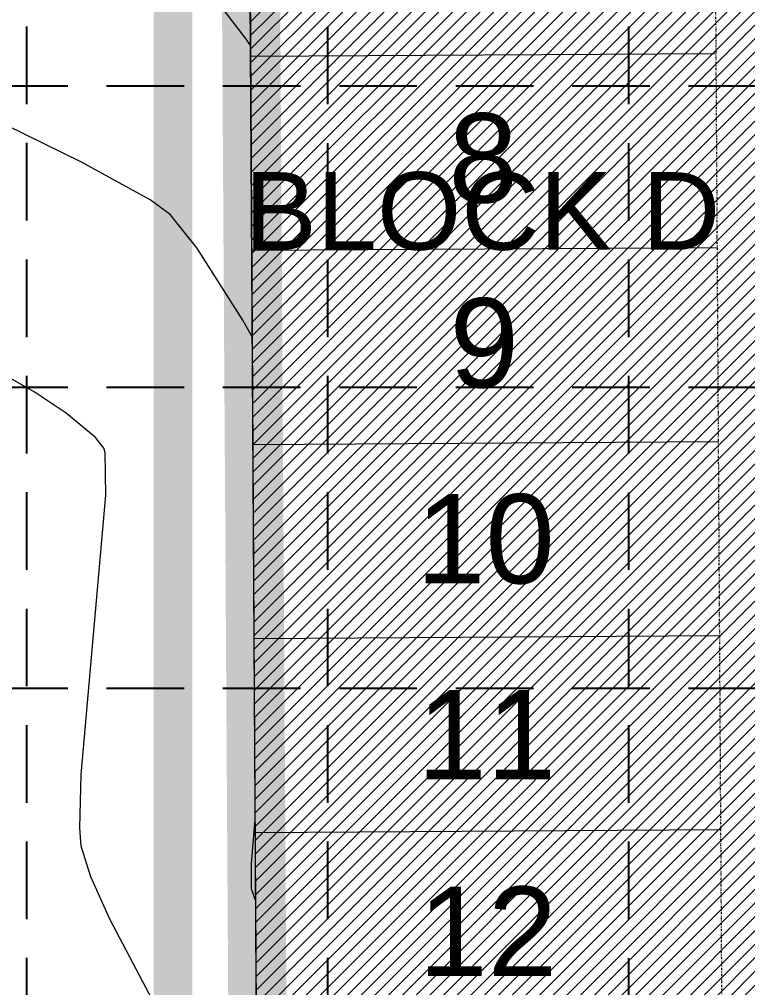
# Model space of a CAD drawing. Extents: x 218174 to 221286, y 216036 to 221010.
# Drawn here: x 219883.1 to 220070.8, y 219920 to 220169.5 of the extents above; entities that cross this region are included whole.
import ezdxf
from ezdxf.enums import TextEntityAlignment as Align

# ---------------------------------------------------------------- set-up
doc = ezdxf.new("R2010")
doc.units = 0
doc.header["$MEASUREMENT"] = 0
doc.linetypes.add('DASHED', pattern=[0.75, 0.5, -0.25])
doc.linetypes.add('DIVIDE', pattern=[1.25, 0.5, -0.25, 0, -0.25, 0, -0.25])
for name, color, linetype, lineweight in [('1 BLOCK NUMBERS', 7, 'Continuous', 0), ('1 LOT NUMBERS', 7, 'Continuous', 0), ('1 PHASE LINES', 7, 'Continuous', 0), ('1 TOPO', 42, 'Continuous', 0), ('25', 7, 'Continuous', 0), ('PH.1-27', 7, 'Continuous', 0), ('PH.1-29', 7, 'Continuous', 0), ('PH.3-29', 7, 'Continuous', 0)]:
    doc.layers.add(name, color=color, linetype=linetype, lineweight=lineweight)
for name, color, linetype in [('1 LIMITS OF DISTURBANCE', 1, 'DASHED'), ('1 SODDED LOT', 2, 'Continuous'), ('GRID', 251, 'DASHED')]:
    doc.layers.add(name, color=color, linetype=linetype)
doc.styles.get("Standard").update_dxf_attribs({"font": 'ARIAL.TTF'})

msp = doc.modelspace()

# ---------------------------------------------------------------- hatches: boundary and pattern name
at = {"layer": '1 SODDED LOT', "linetype": 'Continuous', "lineweight": 0}
h = msp.add_hatch(dxfattribs=at)
h.set_pattern_fill('ANSI31', color=256, scale=20, style=0)
h.set_pattern_definition([(45, (0, 0), (-1.767766952966369, 1.767766952966369), [])])
edge = h.paths.add_edge_path()
edge.add_line((219924.269791505, 219477.2033195349), (220042.1031889179, 219404.0022586053))
edge.add_line((220042.1031889179, 219404.0022586053), (220049.8644910031, 219417.0060227373))
edge.add_line((220049.8644910031, 219417.0060227373), (220057.2320303878, 219432.2878849809))
edge.add_arc((219891.5036303977, 219512.1872123422), 183.9831651974534, 334.2608167873805, 347.0285874005174)
edge.add_arc((219757.8624523831, 219542.9704839292), 321.1238749473791, 347.0285874005198, 355.2541020368715)
edge.add_line((220077.8853311709, 219516.4017031211), (220076.903816438, 219710.6188487319))
edge.add_line((220076.903816438, 219710.6188487319), (220071.9969684459, 220507.0061052015))
edge.add_arc((220051.7546763981, 220506.8813846597), 20.24267626977909, 0.3530168530359902, 89.58370554731782)
edge.add_line((220051.9017524963, 220527.1235266211), (219940.5598156796, 220526.38187843))
edge.add_line((219940.5598156796, 220526.38187843), (219945.8944262628, 219588.8169602079))
edge.add_line((219945.8944262628, 219588.8169602079), (219946.6106009831, 219514.1711768472))
edge.add_line((219946.6106009831, 219514.1711768472), (219924.269791505, 219477.2033195349))

# ---------------------------------------------------------------- linework, layer by layer
at = {"layer": '1 LIMITS OF DISTURBANCE', "lineweight": 0, "ltscale": 50, "const_width": 10, "flags": 128}
msp.add_lwpolyline([(219795.8126128298, 220294.1240772989), (219828.134343115, 220369.1366200729), (219851.8287879115, 220470.182271975), (219922.6441570617, 220466.019840405), (219922.6441570617, 219877.2712411153), (219898.6892812135, 219877.2712411153), (219898.6892812135, 219829.8185415252), (219898.6892812135, 219823.7315118232), (219926.8632809638, 219823.7315118232), (219926.8632809638, 219527.7813082046), (219891.3802011511, 219466.4095382395), (219783.5307126085, 219399.4123521535), (219693.9642650548, 219309.8342923901), (219662.0224883495, 219250.0913946521), (219626.8046204895, 219173.9805770289), (219620.2524381803, 219105.235322775), (219602.2340115313, 219113.4192769275), (219607.1481162483, 219169.0701975892), (219579.3014374788, 219173.1621746655), (219549.8167024603, 219128.9688060296), (219503.1325475741, 219159.2494502902), (219587.4916333504, 219298.3767403642), (219646.3202375506, 219456.1992878347), (219679.4409759368, 219633.2601736337), (219671.2059804604, 219940.3519262827), (219685.6824423594, 219990.9809145564), (219706.3631052641, 219976.5154860266), (219728.0778087842, 220000.2801202655), (219722.9076483938, 220048.8426170949), (219818.4617264007, 220135.9860479461), (219868.1291635908, 220203.9002078371), (219889.0417642302, 220246.9995747512)], close=True, dxfattribs=at)
at = {"layer": '1 PHASE LINES', "color": 0, "linetype": 'Continuous', "lineweight": 0, "const_width": 15, "flags": 128}
msp.add_lwpolyline([(219640.2679505002, 218320.707414279), (219639.8489250377, 218328.4863300022), (219635.9547743524, 219056.7357300892), (219647.9905221956, 219163.5014669955), (219681.1663690046, 219248.6454678707), (219712.0415778922, 219299.3303426313), (219762.7858490314, 219356.6448532342), (219808.6017581236, 219392.9396871631), (219904.9958660706, 219444.9920438103), (219946.8976898272, 219514.4270202281), (219940.6588913182, 220515.3600811943), (219838.4660625423, 220514.4359623494), (219838.4660625423, 220505.1947970615), (219787.6008602165, 220505.1947970615), (219787.6008602165, 220514.4359623494), (219764.4803156451, 220514.4359623494), (219764.5061837351, 220564.5291884352), (219774.8161970176, 220564.6351828437), (219774.8161970176, 220735.5524228953)], dxfattribs=at)
at = {"layer": '1 SODDED LOT', "linetype": 'Continuous', "lineweight": 0, "flags": 128}
msp.add_lwpolyline([(219924.269791505, 219477.2033195349), (220042.1031889179, 219404.0022586053), (220049.8644910031, 219417.0060227373), (220057.2320303878, 219432.2878849809, 0.05576761411841672), (220070.7919465852, 219470.8894550822, 0.03590599683338008), (220077.8853311709, 219516.4017031211), (220076.903816438, 219710.6188487319), (220071.9969684459, 220507.0061052015, 0.4102863263840459), (220051.9017524963, 220527.1235266211), (219940.5598156796, 220526.38187843), (219945.8944262628, 219588.8169602079), (219946.6106009831, 219514.1711768472)], format="xyb", close=True, dxfattribs=at)
at = {"layer": '1 TOPO', "color": 5, "linetype": 'Continuous', "lineweight": 0}
for points in [[(219942.635741834, 220162.7921158076), (219941.6304, 220164.3347), (219933.0863, 220175.496), (219930.1458, 220178.0846), (219920.5624, 220184.2335), (219907.5776, 220191.1898), (219862.6853520898, 220213.3001976802)], [(219943.0788382609, 220087.6910034137), (219940.6598, 220092.0332), (219928.7592, 220110.642), (219921.9094, 220119.2477), (219916.776, 220123.0141), (219899.0376, 220132.7814), (219869.8097, 220147.0936), (219839.4389, 220164.0223), (219831.0702, 220167.8174), (219828.7313479955, 220168.5094173883)], [(219930.9301, 219891.0666), (219906.3895, 219937.6664), (219901.4768, 219948.6196), (219899.0013, 219956.4524), (219898.6103, 219961.1754), (219898.9887, 219974.9569), (219905.3181, 220046.9111), (219905.1989, 220057.9309), (219904.8102, 220059.0506), (219902.6726, 220061.7735), (219895.091, 220068.0624), (219887.1662, 220073.3977), (219859.7879, 220088.986), (219846.4015, 220096.1454), (219833.2719, 220102.5388), (219821.8895, 220107.0701), (219817.3191, 220108.295), (219813.7443, 220108.6434), (219808.7244, 220107.7964), (219801.9206, 220105.7606), (219784.4821, 220098.9975), (219764.4716, 220090.1034), (219729.3811410221, 220072.9546741552)], [(219943.934836279, 219942.6065489638), (219943.7198, 219943.0342), (219942.8619, 219945.4754), (219942.9095, 219952.0333), (219943.812973857, 219963.261203103)]]:
    msp.add_lwpolyline(points, dxfattribs=at)
at = {"layer": '25', "color": 7, "linetype": 'DASHED', "lineweight": 0}
msp.add_lwpolyline([(219636.019, 219095.5673), (219639.4049, 219095.5624), (219652.4537, 219180.5032), (219677.2423, 219242.6941), (219712.1777, 219299.8054), (219756.2565, 219350.1965), (219808.2122, 219392.4196), (219866.5523, 219425.2619), (219905.0479, 219445.2097), (219946.5832, 219514.2054), (219940.5081, 220515.0206), (219839.0869, 220514.4049), (219839.1379, 220505.905), (219789.1394, 220505.6016), (219789.0878, 220514.1014), (219765.0029, 220513.9552), (219765.1996, 220563.9573), (219773.7846, 220564.0095), (219772.6544, 220750.2008)], dxfattribs=at)
at = {"layer": 'GRID', "color": 253, "linetype": 'DASHED', "ltscale": 40}
for p, q in [((219884.9894812162, 216427.6830015124), (219884.9894812162, 220928.2973227122)), ((219962.5822633978, 216427.6708023044), (219962.5822633978, 220928.2973227122)), ((220040.1750455795, 216427.6586030964), (220040.1750455795, 220928.2973227122)), ((218255.5410554017, 220152.3695008956), (221204.0667783041, 220152.3695008956)), ((218255.5410554017, 220074.776718714), (221204.0667783041, 220074.776718714)), ((218255.5410554017, 219997.1839365324), (221204.0667783041, 219997.1839365324))]:
    msp.add_line(p, q, dxfattribs=at)
at = {"layer": 'PH.1-27', "color": 7, "linetype": 'DIVIDE', "lineweight": 0}
msp.add_line((220066.4886, 219530.1562), (220060.5059, 220515.749), dxfattribs=at)
at = {"layer": 'PH.1-29', "color": 7, "linetype": 'Continuous', "lineweight": 0}
for p, q in [((219946.5832, 219514.2054), (219940.5081, 220515.0206)), ((219942.6629, 220160.0271), (220062.6607, 220160.7555)), ((219942.9664, 220110.028), (220062.9642, 220110.7564)), ((219943.2699, 220060.029), (220063.2677, 220060.7574)), ((219943.5734, 220010.0299), (220063.5712, 220010.7583)), ((219943.877, 219960.0308), (220063.8747, 219960.7592))]:
    msp.add_line(p, q, dxfattribs=at)
at = {"layer": 'PH.3-29', "color": 7, "linetype": 'Continuous', "lineweight": 0}
msp.add_line((219946.5832, 219514.2054), (219940.5081, 220515.0206), dxfattribs=at)

# ---------------------------------------------------------------- texts
at = {"layer": '1 BLOCK NUMBERS', "color": 7, "linetype": 'Continuous', "lineweight": 0}
msp.add_text('BLOCK D', height=20, dxfattribs=at).set_placement((220002.3881, 220120.1699), align=Align.MIDDLE)
at = {"layer": '1 LOT NUMBERS', "color": 7, "linetype": 'Continuous', "lineweight": 0}
for s, p in [('8', (220002.5931, 220133.8347)), ('9', (220002.8822, 220086.1995)), ('10', (220003.1886, 220035.7097)), ('11', (220003.495, 219985.2199)), ('12', (220003.8014, 219934.7301))]:
    msp.add_text(s, height=23, dxfattribs=at).set_placement(p, align=Align.MIDDLE)

doc.saveas('drawing.dxf')
